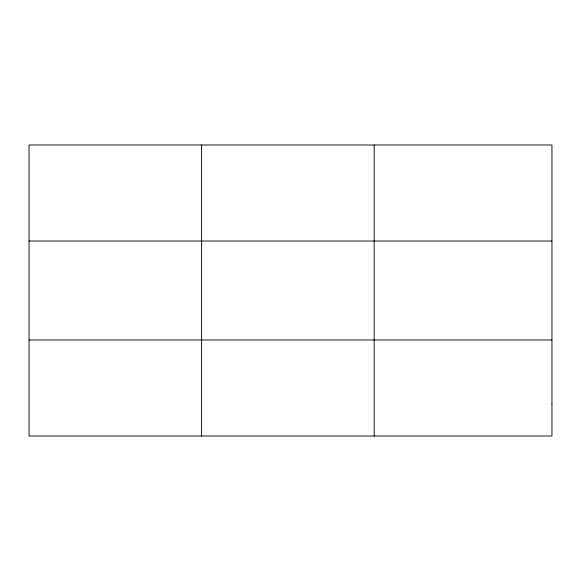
<?xml version="1.0" encoding="UTF-8"?>
<svg xmlns="http://www.w3.org/2000/svg" width="581" height="581" viewBox="0 0 581 581"><rect width="100%" height="100%" fill="white"/><g stroke="black" fill="none" stroke-linecap="round" stroke-linejoin="round"><path stroke-width="0.87" d="M201.607 436.019L201.607 144.981M374.164 436.019L374.164 144.981M29.05 241.028L551.95 241.028M29.05 339.972L551.95 339.972M551.95 404.006L551.95 436.019L29.05 436.019L29.05 144.981L551.95 144.981L551.95 404.006"/></g></svg>
